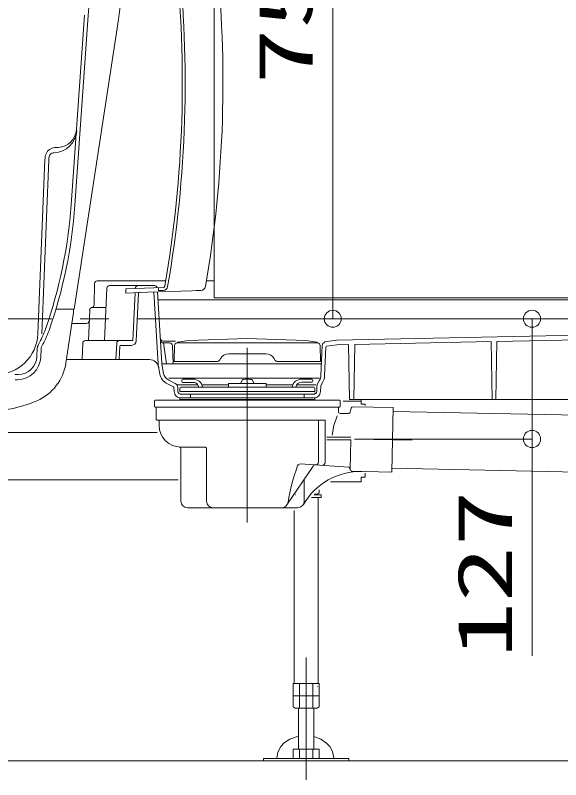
# Model space of a CAD drawing. Units: millimetres on the paper. Extents: x -305 to 305, y -152 to 152.
# Drawn here: x -228.07 to -208.92, y 14.89 to 41.76 of the extents above; entities that cross this region are included whole.
import ezdxf
from ezdxf.enums import TextEntityAlignment as Align

# ---------------------------------------------------------------- set-up
doc = ezdxf.new("R2010")
doc.units = ezdxf.units.MM
doc.linetypes.add('LONG_CHAIN', pattern=[21, 18, -1, 1, -1])
doc.layers.add('0-0_0', color=7, linetype='Continuous', lineweight=9)
doc.layers.add('0-1_VIEW0001', color=7, linetype='Continuous', lineweight=9)
doc.styles.add('ＭＳ ゴシック', font='')
doc.styles.get('ＭＳ ゴシック').set_extended_font_data('MS Gothic')

# ---------------------------------------------------------------- blocks, each defined once
blk = doc.blocks.new('_ORIGIN')
at = {"layer": '0-0_0'}
blk.add_line((0, 0), (-1, 0), dxfattribs=at)
blk.add_circle((0, 0), 0.5, dxfattribs=at)

msp = doc.modelspace()

# ---------------------------------------------------------------- linework, layer by layer
at = {"layer": '0-0_0'}
for p, q in [((-216.923, 55.541), (-216.923, 31.691)), ((-214.131, 31.091), (-216.923, 31.091)), ((-211.153, 31.091), (-209.924, 31.091)), ((-209.924, 27.465), (-209.924, 30.491)), ((-209.924, 26.865), (-209.924, 19.245))]:
    msp.add_line(p, q, dxfattribs=at)
at = {"layer": '0-1_VIEW0001'}
for p, q in [((-221.091, 56.041), (-221.091, 31.825)), ((-226.114, 35.091), (-225.647, 41.758)), ((-225.981, 35.082), (-225.514, 41.749)), ((-226.696, 37.108), (-226.671, 37.109)), ((-226.671, 37.109), (-226.559, 37.115)), ((-226.741, 36.922), (-226.712, 36.924)), ((-227.033, 36.685), (-227.281, 30.567)), ((-226.9, 36.68), (-227.148, 30.562)), ((-225.306, 31.585), (-225.293, 32.326)), ((-222.791, 32.425), (-225.194, 32.425)), ((-223.186, 32.258), (-224.763, 32.258)), ((-221.091, 32.425), (-221.364, 32.425)), ((-224.943, 30.325), (-224.862, 32.162)), ((-224.189, 32.141), (-222.885, 32.187)), ((-224.189, 31.996), (-224.189, 32.141)), ((-223.943, 30.325), (-223.869, 32.008)), ((-223.863, 32.152), (-223.862, 32.162)), ((-223.826, 30.317), (-223.753, 31.993)), ((-223.057, 29.509), (-223.211, 32.03)), ((-222.924, 29.517), (-223.078, 32.035)), ((-179.425, 31.758), (-223.061, 31.758)), ((-221.091, 31.825), (-179.191, 31.825)), ((-224.892, 31.491), (-225.363, 31.491)), ((-225.509, 30.325), (-225.462, 31.396)), ((-225.579, 30.925), (-226.084, 30.925)), ((-216.793, 30.335), (-180.092, 31.101)), ((-217.867, 30.328), (-219.925, 30.395)), ((-211.159, 30.292), (-206.359, 30.393)), ((-225.731, 29.658), (-225.707, 30.229)), ((-225.607, 30.325), (-224.413, 30.325)), ((-224.538, 29.658), (-224.513, 30.229)), ((-224.422, 29.658), (-224.401, 30.126)), ((-224.413, 30.325), (-223.943, 30.325)), ((-224.368, 30.158), (-223.993, 30.158)), ((-222.452, 30.308), (-222.878, 30.308)), ((-222.766, 29.508), (-222.874, 30.241)), ((-222.874, 30.241), (-222.654, 30.241)), ((-222.526, 29.508), (-222.554, 30.146)), ((-222.491, 29.591), (-222.482, 30.149)), ((-222.395, 30.246), (-222.383, 30.248)), ((-222.383, 30.275), (-222.383, 30.248)), ((-217.466, 30.248), (-222.383, 30.248)), ((-217.466, 30.275), (-217.867, 30.328)), ((-217.466, 30.275), (-217.466, 30.248)), ((-217.455, 30.246), (-217.466, 30.248)), ((-217.358, 29.591), (-217.368, 30.149)), ((-217.342, 29.088), (-217.295, 30.158)), ((-217.209, 29.082), (-217.164, 30.096)), ((-217.208, 30.279), (-216.793, 30.335)), ((-217.208, 30.279), (-217.208, 30.252)), ((-217.135, 30.128), (-216.781, 30.175)), ((-216.781, 30.175), (-216.372, 30.183)), ((-216.338, 28.258), (-216.372, 30.183)), ((-216.178, 28.258), (-216.144, 30.188)), ((-216.144, 30.188), (-211.357, 30.288)), ((-211.321, 28.258), (-211.357, 30.288)), ((-211.195, 28.258), (-211.159, 30.292)), ((-227.303, 30.042), (-227.314, 29.77)), ((-227.17, 30.036), (-227.181, 29.746)), ((-219.271, 29.858), (-220.578, 29.858)), ((-224.538, 29.658), (-226.277, 29.658)), ((-224.538, 29.658), (-223.365, 29.658)), ((-222.491, 29.591), (-220.983, 29.591)), ((-220.867, 29.691), (-220.896, 29.641)), ((-218.983, 29.691), (-218.954, 29.641)), ((-217.358, 29.591), (-218.867, 29.591)), ((-222.995, 29.149), (-223.053, 29.476)), ((-217.323, 29.508), (-222.923, 29.508)), ((-222.864, 29.173), (-222.922, 29.499)), ((-228.091, 29.128), (-227.967, 29.131)), ((-228.06, 28.945), (-227.997, 28.947)), ((-222.52, 28.7), (-222.747, 28.814)), ((-217.384, 29.008), (-222.686, 29.008)), ((-222.46, 28.819), (-222.686, 28.933)), ((-221.663, 28.775), (-222.373, 28.775)), ((-222.225, 28.935), (-222.225, 28.889)), ((-222.191, 28.968), (-221.811, 28.968)), ((-222.191, 28.856), (-221.769, 28.856)), ((-220.581, 28.775), (-221.521, 28.775)), ((-220.581, 28.801), (-220.581, 28.691)), ((-220.565, 28.818), (-219.285, 28.818)), ((-220.109, 28.923), (-220.167, 28.818)), ((-219.74, 28.923), (-219.683, 28.818)), ((-219.268, 28.801), (-219.268, 28.691)), ((-218.328, 28.775), (-219.268, 28.775)), ((-217.517, 28.775), (-218.186, 28.775)), ((-217.658, 28.968), (-218.039, 28.968)), ((-217.658, 28.868), (-218.008, 28.868)), ((-217.625, 28.935), (-217.625, 28.901)), ((-217.457, 28.809), (-217.384, 28.939)), ((-217.341, 28.744), (-217.268, 28.873)), ((-222.495, 28.531), (-222.502, 28.671)), ((-222.362, 28.537), (-222.368, 28.677)), ((-222.291, 28.658), (-222.291, 28.541)), ((-217.558, 28.541), (-222.291, 28.541)), ((-222.258, 28.691), (-217.591, 28.691)), ((-217.558, 28.645), (-217.558, 28.541)), ((-217.558, 28.491), (-217.558, 28.441)), ((-217.487, 28.537), (-217.479, 28.735)), ((-217.354, 28.531), (-217.346, 28.726)), ((-223.158, 28.231), (-216.691, 28.231)), ((-217.558, 28.441), (-222.291, 28.441)), ((-217.558, 28.308), (-222.291, 28.308)), ((-222.291, 28.308), (-222.291, 28.258)), ((-217.558, 28.258), (-222.291, 28.258)), ((-221.925, 28.441), (-221.925, 28.308)), ((-217.925, 28.441), (-217.925, 28.308)), ((-217.558, 28.308), (-217.558, 28.258)), ((-216.338, 28.258), (-179.872, 28.258)), ((-215.925, 28.258), (-215.925, 28.091)), ((-223.191, 28.015), (-223.191, 28.198)), ((-223.158, 27.981), (-219.925, 27.981)), ((-223.125, 27.981), (-223.125, 27.548)), ((-216.691, 27.981), (-219.925, 27.981)), ((-216.725, 27.981), (-216.725, 27.831)), ((-216.658, 28.015), (-216.658, 28.198)), ((-216.558, 28.191), (-215.925, 28.191)), ((-216.275, 27.95), (-216.312, 27.814)), ((-214.802, 27.971), (-216.209, 27.999)), ((-215.925, 28.091), (-215.791, 28.091)), ((-215.791, 28.091), (-215.791, 28.047)), ((-214.802, 27.971), (-214.848, 25.704)), ((-216.658, 27.765), (-216.376, 27.765)), ((-214.804, 27.837), (-181.091, 27.151)), ((-223.108, 27.531), (-217.193, 27.531)), ((-223.025, 27.515), (-223.025, 27.348)), ((-217.425, 26.055), (-217.425, 27.531)), ((-217.193, 26.039), (-217.193, 27.531)), ((-228.415, 27.091), (-223.086, 27.091)), ((-217.126, 26.931), (-216.29, 26.931)), ((-217.126, 26.831), (-216.292, 26.831)), ((-216.292, 26.831), (-216.313, 25.801)), ((-222.258, 26.581), (-221.425, 26.581)), ((-222.258, 26.517), (-222.258, 24.681)), ((-221.358, 26.515), (-221.358, 24.681)), ((-218.531, 24.551), (-217.614, 25.911)), ((-218.057, 25.99), (-216.375, 25.878)), ((-214.845, 25.838), (-181.132, 25.151)), ((-214.848, 25.704), (-216.248, 25.733)), ((-215.925, 25.525), (-215.925, 25.358)), ((-215.925, 25.525), (-215.791, 25.525)), ((-215.791, 25.665), (-215.791, 25.525)), ((-243.591, 25.425), (-222.358, 25.425)), ((-217.925, 25.45), (-217.925, 24.681)), ((-216.999, 25.358), (-215.925, 25.358)), ((-217.396, 25.085), (-217.396, 24.97)), ((-218.241, 24.905), (-218.231, 24.905)), ((-217.669, 24.805), (-217.325, 24.805)), ((-217.582, 24.905), (-217.325, 24.905)), ((-217.563, 24.925), (-217.475, 24.925)), ((-217.396, 24.97), (-217.475, 24.925)), ((-217.475, 24.925), (-217.475, 24.905)), ((-217.435, 24.805), (-217.435, 18.271)), ((-217.325, 24.905), (-217.325, 24.805)), ((-219.925, 24.448), (-222.025, 24.448)), ((-219.925, 24.448), (-218.158, 24.448)), ((-218.281, 24.348), (-218.281, 18.271)), ((-218.32, 18.271), (-218.32, 17.45)), ((-217.396, 18.271), (-218.32, 18.271)), ((-218.089, 18.271), (-218.089, 17.405)), ((-217.627, 18.271), (-217.627, 17.405)), ((-217.396, 18.271), (-217.396, 17.45)), ((-217.475, 18.171), (-217.465, 18.171)), ((-217.396, 17.838), (-218.32, 17.838)), ((-218.32, 17.45), (-218.241, 17.405)), ((-217.475, 17.405), (-218.241, 17.405)), ((-218.125, 15.968), (-218.125, 17.405)), ((-217.591, 17.405), (-217.591, 15.968)), ((-217.475, 17.405), (-217.396, 17.45)), ((-218.32, 15.968), (-217.396, 15.968)), ((-218.32, 15.635), (-218.32, 15.968)), ((-218.089, 15.635), (-218.089, 15.968)), ((-217.627, 15.635), (-217.627, 15.968)), ((-217.396, 15.635), (-217.396, 15.968)), ((-172.591, 15.558), (-255.758, 15.558))]:
    msp.add_line(p, q, dxfattribs=at)
at = {"layer": '0-1_VIEW0001', "color": 2}
for p, q in [((-224.455, 41.615), (-226.008, 31.425)), ((-226.649, 31.425), (-226.008, 31.425)), ((-226.025, 31.316), (-226.296, 29.535)), ((-226.025, 31.425), (-226.025, 31.316))]:
    msp.add_line(p, q, dxfattribs=at)
at = {"layer": '0-1_VIEW0001', "linetype": 'LONG_CHAIN'}
for p, q in [((-286.795, 31.091), (-161.341, 31.091)), ((-219.925, 30.074), (-219.925, 23.927)), ((-219.925, 28.415), (-219.925, 28.136)), ((-216.158, 26.865), (-209.925, 26.865)), ((-216.158, 26.865), (-214.133, 26.823)), ((-217.858, 19.187), (-217.858, 14.891))]:
    msp.add_line(p, q, dxfattribs=at)
at = {"layer": '0-1_VIEW0001'}
for points in [[(-224.189, 31.996), (-223.418, 32.023), (-222.646, 32.05), (-221.875, 32.077)], [(-223.045, 32.181), (-223.045, 32.081), (-222.882, 32.087)], [(-221.557, 32.087), (-221.573, 32.086), (-221.724, 32.081), (-221.875, 32.076)], [(-222.383, 30.275), (-221.982, 30.328), (-219.925, 30.395)], [(-216.765, 27.68), (-216.883, 27.346), (-216.949, 27.004)], [(-218.89, 15.635), (-218.89, 15.648), (-218.856, 15.856), (-218.745, 16.063), (-218.629, 16.187), (-218.431, 16.321), (-218.125, 16.425)], [(-217.591, 16.411), (-217.348, 16.32), (-217.138, 16.175), (-217.03, 16.056), (-216.934, 15.882), (-216.89, 15.648), (-216.89, 15.635)], [(-219.358, 15.635), (-216.358, 15.635), (-216.358, 15.558)], [(-219.358, 15.635), (-219.358, 15.558), (-216.358, 15.558)]]:
    msp.add_lwpolyline(points, dxfattribs=at)
for centre, radius, start, end in [((-264.158, 39.391), 41.95, 350.1872, 6.1652), ((-264.158, 39.391), 42.05, 350.1872, 6.2046), ((-262.674, 39.392), 41.894, 350.1495, 6.2274), ((-175.769, 38.264), 49.867, 174.6817, 175.9926), ((-226.757, 37.773), 0.85, 273, 355.1053), ((-226.594, 37.781), 0.667, 273, 355.9926), ((-226.679, 36.775), 0.333, 93, 159.4784), ((-226.367, 36.658), 0.667, 159.4784, 177.6732), ((-226.367, 36.658), 0.533, 162.6936, 177.6732), ((-226.733, 36.772), 0.15, 93, 162.6936), ((-242.74, 36.256), 16.667, 340.6318, 355.9926), ((-242.74, 36.256), 16.8, 340.6318, 355.9926), ((-225.193, 32.325), 0.1, 90, 179), ((-224.762, 32.158), 0.1, 90, 177.5), ((-223.762, 32.158), 0.1, 90, 177.5), ((-223.186, 32.158), 0.1, 12.402, 90), ((-222.888, 32.253), 0.0667, 272, 350.1872), ((-223.72, 31.991), 0.0333, 90, 177.5), ((-222.888, 32.253), 0.167, 272, 350.1872), ((-221.563, 32.253), 0.167, 271.9918, 350.1495), ((-225.363, 31.391), 0.1, 90, 177.5), ((-225.406, 31.587), 0.1, 282.582, 359), ((-225.579, 31.025), 0.1, 270, 357.5), ((-230.161, 31.834), 3.333, 330.4925, 340.6318), ((-230.161, 31.834), 3.467, 330.4925, 340.6318), ((-228.78, 30.628), 1.5, 270, 357.6732), ((-222.878, 30.408), 0.1, 183.5, 270), ((-226.97, 30.028), 0.333, 150.4925, 177.6732), ((-226.97, 30.028), 0.2, 150.4925, 177.6732), ((-225.607, 30.225), 0.1, 90, 177.572), ((-224.413, 30.225), 0.1, 90, 177.5), ((-224.368, 30.125), 0.0333, 90, 177.5), ((-223.993, 30.325), 0.167, 270, 357.5), ((-222.874, 30.341), 0.1, 183.5, 270), ((-222.654, 30.141), 0.1, 2.5, 90), ((-222.382, 30.147), 0.1, 97.5947, 179), ((-217.468, 30.147), 0.1, 1, 82.4053), ((-217.195, 30.153), 0.1, 97.424, 177.5), ((-217.131, 30.095), 0.0333, 97.5946, 177.5), ((-220.578, 29.525), 0.333, 90, 150), ((-219.271, 29.525), 0.333, 30, 90), ((-228.014, 29.78), 0.833, 271.1458, 357.6732), ((-227.98, 29.797), 0.667, 271.1458, 357.6732), ((-223.365, 29.325), 0.333, 10, 90), ((-220.983, 29.691), 0.1, 270, 330), ((-218.867, 29.691), 0.1, 210, 270), ((-222.757, 29.528), 0.3, 183.5, 190), ((-222.757, 29.528), 0.167, 183.5, 190), ((-222.536, 29.23), 0.467, 190, 243.2248), ((-222.536, 29.23), 0.333, 190, 243.2248), ((-217.675, 29.102), 0.333, 330.5773, 357.5), ((-217.675, 29.102), 0.467, 330.5773, 357.5), ((-228.059, 28.879), 0.0667, 91.1458, 103.6592), ((-222.535, 28.67), 0.167, 2.5, 63.2248), ((-222.191, 28.935), 0.0333, 90, 180), ((-222.191, 28.889), 0.0333, 180, 270), ((-221.826, 28.631), 0.337, 10.2645, 92.6002), ((-221.841, 28.651), 0.217, 10.6387, 70.6067), ((-220.565, 28.801), 0.0167, 90, 180), ((-220.565, 28.801), 0.0167, 90, 180), ((-220.076, 28.923), 0.0333, 98.9864, 180), ((-219.925, 27.968), 1, 90, 98.9864), ((-219.925, 27.968), 1, 81.0136, 90), ((-219.774, 28.923), 0.0333, 0, 81.0136), ((-219.285, 28.801), 0.0167, 0, 90), ((-219.285, 28.801), 0.0167, 0, 90), ((-218.023, 28.631), 0.337, 87.3998, 169.7354), ((-218.008, 28.651), 0.217, 90, 169.3613), ((-217.658, 28.935), 0.0333, 0, 90), ((-217.658, 28.901), 0.0333, 270, 0), ((-217.658, 28.901), 0.0333, 270, 0), ((-217.312, 28.728), 0.167, 150.5773, 177.5), ((-222.535, 28.67), 0.0333, 2.5, 63.2248), ((-222.262, 28.541), 0.233, 182.5, 270), ((-222.262, 28.541), 0.1, 182.5, 270), ((-222.258, 28.658), 0.0333, 90, 180), ((-217.591, 28.658), 0.0333, 0, 90), ((-217.587, 28.541), 0.1, 270, 357.5), ((-217.587, 28.541), 0.233, 270, 357.5), ((-217.312, 28.728), 0.0333, 150.5773, 177.5), ((-223.158, 28.198), 0.0333, 90, 180), ((-222.158, 28.258), 0.0267, 180, 270), ((-217.691, 28.258), 0.0267, 270, 0), ((-216.691, 28.198), 0.0333, 360, 90), ((-223.158, 28.015), 0.0333, 180, 270), ((-216.691, 28.015), 0.0333, 270, 360), ((-216.211, 27.933), 0.0667, 88.8333, 165), ((-216.658, 27.831), 0.0667, 180, 270), ((-216.376, 27.831), 0.0667, 270, 345), ((-223.108, 27.548), 0.0167, 180, 270), ((-223.041, 27.515), 0.0167, 0, 90), ((-222.258, 27.348), 0.767, 180, 270), ((-222.325, 26.517), 0.0667, 0, 85.4114), ((-221.425, 26.515), 0.0667, 0, 90), ((-211.91, 23.598), 6.667, 159.5709, 170.967), ((-218.064, 25.89), 0.1, 86.1844, 159.5709), ((-217.531, 25.855), 0.1, 86.1844, 146), ((-217.525, 26.055), 0.1, 266.1844, 0), ((-217.293, 26.039), 0.1, 266.1844, 0), ((-216.379, 25.811), 0.0667, 358.8333, 86.1844), ((-216.246, 25.8), 0.0667, 178.8333, 268.8333), ((-215.938, 23.393), 2.333, 88.8333, 149.8657), ((-222.025, 24.681), 0.233, 180, 270), ((-221.125, 24.681), 0.233, 180, 270), ((-218.725, 24.681), 0.233, 270, 350.967), ((-218.158, 24.681), 0.233, 270, 0)]:
    msp.add_arc(centre, radius, start, end, dxfattribs=at)
at = {"layer": '0-1_VIEW0001', "color": 2}
for centre, radius, start, end in [((-175.965, 34.225), 49.05, 170.4948, 171.3347), ((-228.01, 29.796), 1.733, 293.6959, 351.3347), ((-228.988, 32.025), 4.167, 269.489, 293.6959)]:
    msp.add_arc(centre, radius, start, end, dxfattribs=at)

# ---------------------------------------------------------------- block references
at = {"layer": '0-0_0', "xscale": 0.6, "yscale": 0.6}
for p, rotation in [((-216.923, 31.091), 270), ((-209.924, 31.091), 90), ((-209.924, 26.865), 270)]:
    msp.add_blockref('_ORIGIN', p, dxfattribs=dict(at, rotation=rotation))

# ---------------------------------------------------------------- texts
at = {"layer": '0-0_0', "style": 'ＭＳ ゴシック', "width": 1.5}
for s, p in [('751.5', (-217.053, 39.332)), ('127', (-210.054, 19.174))]:
    msp.add_text(s, height=1.921, rotation=90, dxfattribs=at).set_placement(p, align=Align.BOTTOM_LEFT)

doc.saveas('drawing.dxf')
